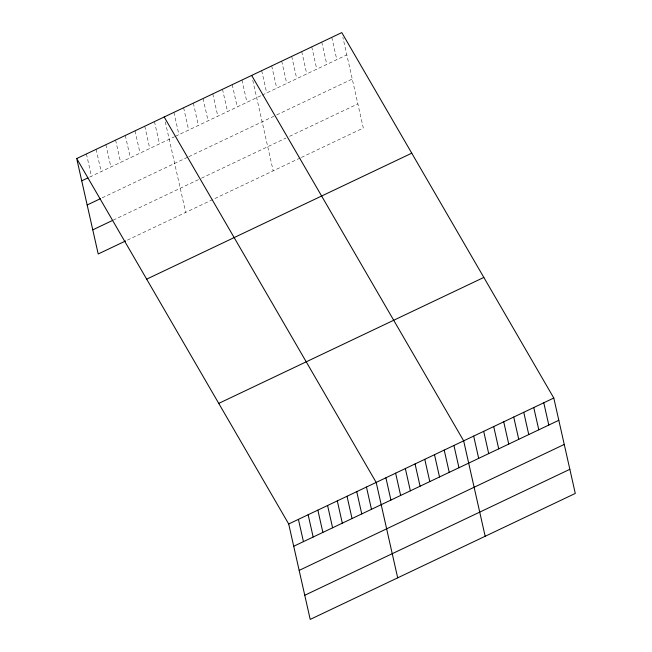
<?xml version="1.0" encoding="UTF-8"?>
<svg xmlns="http://www.w3.org/2000/svg" width="652" height="652" viewBox="0 0 652 652"><rect width="100%" height="100%" fill="white"/><g stroke="black" fill="none" stroke-linecap="round" stroke-linejoin="round"><path stroke-width="0.49" stroke-dasharray="3.26 2.44" d="M89.683 177.059L174.508 136.749M175.396 136.333L261.24 95.542M262.145 95.111L346.815 54.874M102.193 197.841L187.898 157.108M188.787 156.692L275.78 115.355M276.692 114.915L352.259 79.014M113.098 220.189L199.691 179.039M201.46 178.2L285.935 138.053M289.578 136.325L357.858 103.88M127.368 240.123L213.082 199.398M214.85 198.558L300.482 157.865M301.395 157.434L363.303 128.02L342.887 37.441M331.778 37.36L336.799 59.634M321.77 42.119L326.791 64.393M311.754 46.879L316.774 69.153M301.737 51.63L306.758 73.912M291.721 56.39L296.741 78.672M281.713 61.149L286.733 83.432M271.697 65.909L276.717 88.183M261.68 70.669L266.701 92.943M252.756 80.269L273.172 170.848M241.949 80.049L246.969 102.323M232.226 84.662L237.246 106.944M222.503 89.283L227.524 111.557M212.788 93.904L217.809 116.178M203.065 98.517L208.086 120.799M193.351 103.138L198.371 125.412M183.628 107.759L188.648 130.033M173.905 112.372L178.925 134.654M165.282 121.834L185.69 212.413M154.467 121.614L159.487 143.888M144.744 126.235L149.764 148.509M135.029 130.848L140.05 153.13M125.306 135.469L130.327 157.743M115.591 140.09L120.612 162.364M105.868 144.703L110.889 166.985M96.146 149.324L101.166 171.598M86.431 153.945L91.451 176.219"/><path stroke-width="0.98" d="M76.708 158.558L341.795 32.6L553.793 398.022L575.292 493.442L310.205 619.4L288.697 523.98L76.708 158.558L98.207 253.978L125.608 240.963M81.728 180.84L87.914 177.898M87.164 204.972L100.424 198.681M92.771 229.846L112.209 220.604M146.667 279.154L411.754 153.187M218.746 403.392L483.833 277.434M288.697 523.98L553.793 398.022M293.718 546.262L558.805 420.296M299.162 570.394L564.249 444.436M304.761 595.26L569.856 469.301M251.664 75.428L463.662 440.85L485.161 536.262M164.19 116.993L376.18 482.415L397.679 577.835M543.776 402.781L548.797 425.055M533.76 407.533L538.78 429.815M523.743 412.292L528.764 434.574M513.727 417.052L518.747 439.334M503.719 421.811L508.739 444.085M493.703 426.571L498.723 448.845M483.686 431.331L488.707 453.605M473.67 436.09L478.69 458.364M453.939 445.463L458.959 467.745M444.216 450.084L449.236 472.358M434.501 454.705L439.521 476.979M424.778 459.318L429.798 481.6M415.063 463.939L420.075 486.213M405.34 468.56L410.361 490.834M395.617 473.181L400.638 495.455M385.902 477.794L390.923 500.076M366.457 487.036L371.477 509.31M356.742 491.649L361.762 513.931M347.019 496.27L352.039 518.544M337.304 500.891L342.316 523.165M327.581 505.504L332.601 527.786M317.858 510.125L322.879 532.399M308.143 514.746L313.164 537.02M298.42 519.367L303.441 541.641"/></g></svg>
